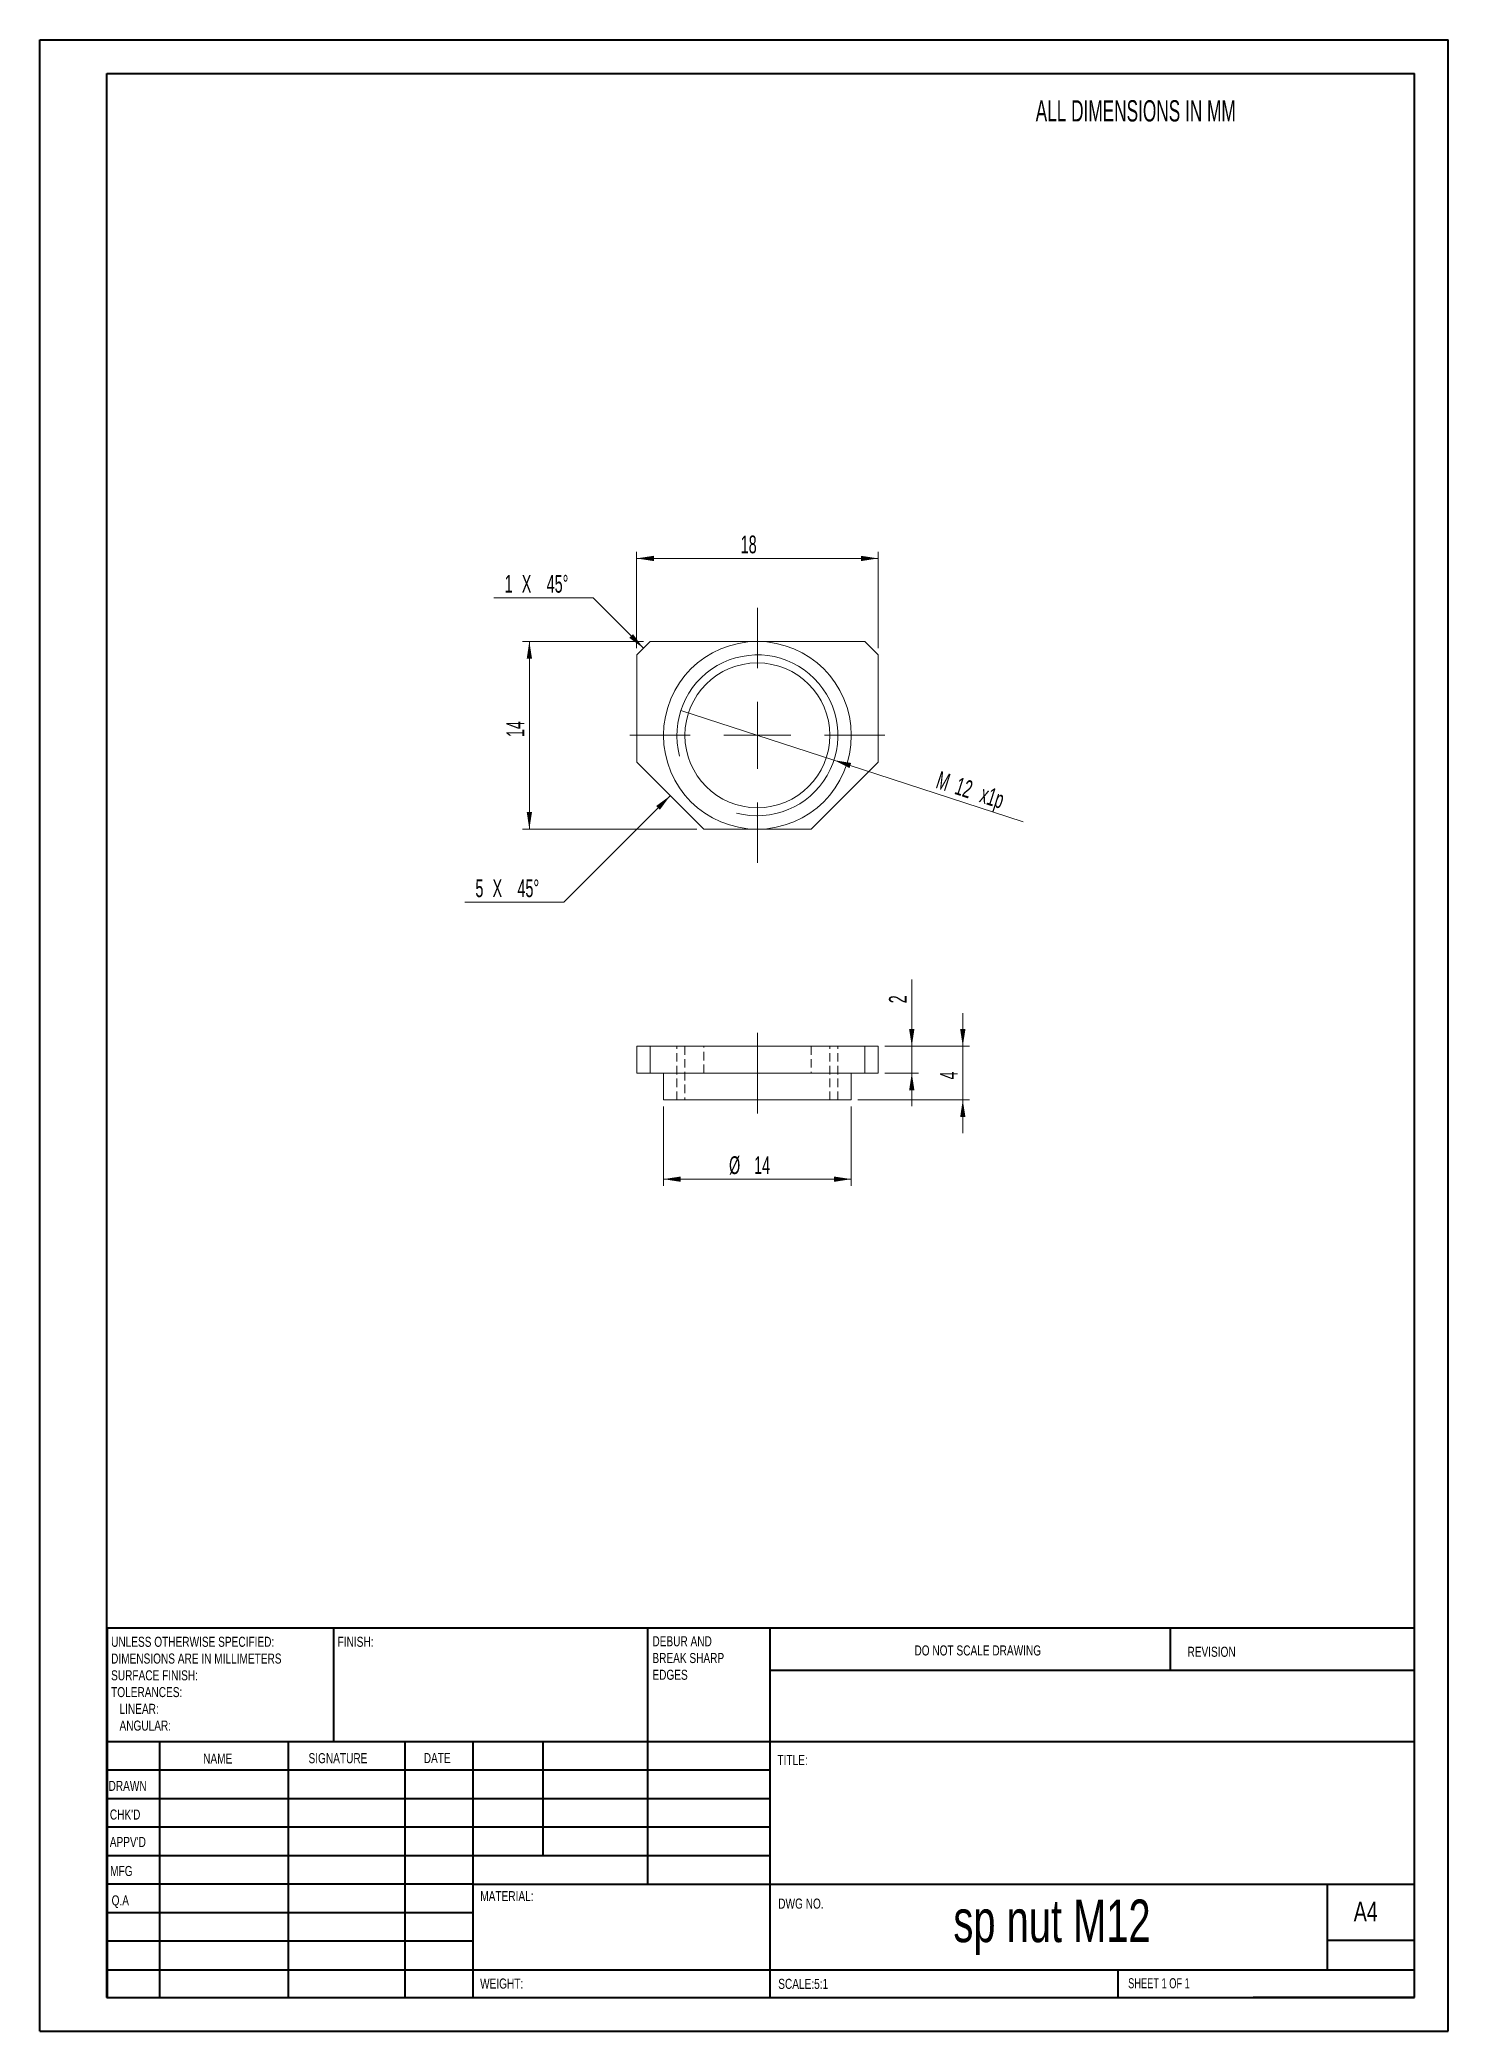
# Model space of a CAD drawing. Header units: millimetres. Extents: x 0 to 210, y 0 to 297.
import ezdxf

# ---------------------------------------------------------------- set-up
doc = ezdxf.new("R2010")
doc.units = ezdxf.units.MM
doc.linetypes.add('CENTERX2', pattern=[20.32, 12.7, -2.54, 2.54, -2.54])
doc.linetypes.add('HIDDEN', pattern=[1.905, 1.27, -0.635])
doc.styles.add('SLDTEXTSTYLE0', font='TXT', dxfattribs={"width": 0.605})
doc.styles.add('SLDTEXTSTYLE1', font='TXT', dxfattribs={"width": 0.7})
doc.styles.add('SLDTEXTSTYLE2', font='TXT', dxfattribs={"width": 0.75})
doc.styles.add('SLDTEXTSTYLE3', font='TXT', dxfattribs={"width": 0.6875})
doc.dimstyles.new('SLDDIMSTYLE0', dxfattribs={"dimtxt": 2.568319, "dimasz": 2.568319, "dimexe": 0, "dimexo": 0.0625, "dimgap": 0.64208, "dimtad": 2, "dimlfac": 0.5, "dimrnd": 1e-09, "dimzin": 12, "dimdsep": 46, "dimtxsty": 'SLDTEXTSTYLE0', "dimsah": 1, "dimcen": 0.09, "dimadec": 0, "dimazin": 0, "dimtfac": 1, "dimtofl": 0, "dimtmove": 0, "dimatfit": 3, "dimfxl": 1, "dimtolj": 1, "dimtzin": 12, "dimarcsym": 0})
doc.dimstyles.new('SLDDIMSTYLE1', dxfattribs={"dimtxt": 2.568319, "dimasz": 2.568319, "dimexe": 0, "dimexo": 0.0625, "dimgap": 0.64208, "dimtad": 2, "dimlfac": 0.5, "dimrnd": 1e-09, "dimzin": 12, "dimdsep": 46, "dimtxsty": 'SLDTEXTSTYLE0', "dimsah": 1, "dimcen": 0.09, "dimadec": 0, "dimazin": 0, "dimtfac": 1, "dimtmove": 0, "dimatfit": 3, "dimfxl": 1, "dimtolj": 1, "dimtzin": 12, "dimarcsym": 0})
doc.dimstyles.new('SLDDIMSTYLE2', dxfattribs={"dimtxt": 2.568319, "dimasz": 2.568319, "dimexe": 0, "dimexo": 0.0625, "dimgap": 0.64208, "dimtad": 2, "dimlfac": 0.5, "dimrnd": 1e-09, "dimzin": 12, "dimdsep": 46, "dimtxsty": 'SLDTEXTSTYLE0', "dimsah": 1, "dimcen": 0.09, "dimadec": 0, "dimazin": 0, "dimtfac": 1, "dimtofl": 0, "dimtmove": 0, "dimatfit": 3, "dimfxl": 1, "dimtolj": 1, "dimtzin": 12, "dimarcsym": 0})

# ---------------------------------------------------------------- blocks, each defined once
blk = doc.blocks.new('SW_NOTE_0')
at = {"color": 0, "linetype": 'Continuous', "lineweight": 0, "char_height": 1.5, "attachment_point": 1, "style": 'SLDTEXTSTYLE2'}
for s, insert in [('DEBUR AND ', (0, 1.93)), ('BREAK SHARP ', (0, -0.57)), ('EDGES', (0, -3.07))]:
    blk.add_mtext(s, dxfattribs=dict(at, insert=insert))
blk = doc.blocks.new('SW_NOTE_1')
at = {"color": 0, "linetype": 'Continuous', "lineweight": 0, "char_height": 1.5, "attachment_point": 1, "style": 'SLDTEXTSTYLE2'}
for s, insert in [('UNLESS OTHERWISE SPECIFIED:', (0, 1.93)), ('DIMENSIONS ARE IN MILLIMETERS', (0, -0.57)), ('TOLERANCES:', (0, -5.57)), ('SURFACE FINISH:', (0, -3.07)), ('   LINEAR:', (0, -8.07)), ('   ANGULAR:', (0, -10.57))]:
    blk.add_mtext(s, dxfattribs=dict(at, insert=insert))
blk = doc.blocks.new('*D3')
at = {"color": 7, "linetype": 'Continuous', "lineweight": 0}
for p, q in [((89.07, 206.48), (89.07, 220.87)), ((89.07, 219.87), (125.07, 219.87)), ((125.07, 206.48), (125.07, 220.87))]:
    blk.add_line(p, q, dxfattribs=at)
for points in [[(89.07, 219.87), (91.64, 219.47), (91.64, 220.26)], [(125.07, 219.87), (122.51, 220.26), (122.51, 219.47)]]:
    blk.add_solid(points, dxfattribs=at)
at = {"color": 7, "linetype": 'Continuous', "lineweight": 0, "insert": (104.59, 223.28), "char_height": 2.646, "attachment_point": 1, "style": 'SLDTEXTSTYLE0'}
blk.add_mtext('18', dxfattribs=at)
blk = doc.blocks.new('*D4')
at = {"color": 7, "linetype": 'Continuous', "lineweight": 0}
for q in [(95.66, 197.19), (146.73, 180.6)]:
    blk.add_line((118.49, 189.78), q, dxfattribs=at)
blk.add_solid([(118.49, 189.78), (120.81, 188.61), (121.05, 189.36)], dxfattribs=at)
at = {"color": 7, "linetype": 'Continuous', "lineweight": 0, "attachment_point": 1, "rotation": 342.0005, "style": 'SLDTEXTSTYLE0'}
for s, insert, char_height in [('M', (134.35, 188.2), 2.65), ('12', (137.15, 187.3), 2.646), ('x1p', (140.87, 186.08), 2.646)]:
    blk.add_mtext(s, dxfattribs=dict(at, insert=insert, char_height=char_height))
blk = doc.blocks.new('*D5')
at = {"color": 7, "linetype": 'Continuous', "lineweight": 0}
for p, q in [((90.07, 207.48), (72.07, 207.48)), ((73.07, 179.48), (73.07, 207.48)), ((98.07, 179.48), (72.07, 179.48))]:
    blk.add_line(p, q, dxfattribs=at)
for points in [[(73.07, 207.48), (72.68, 204.92), (73.47, 204.92)], [(73.07, 179.48), (73.47, 182.05), (72.68, 182.05)]]:
    blk.add_solid(points, dxfattribs=at)
at = {"color": 7, "linetype": 'Continuous', "lineweight": 0, "insert": (69.66, 193.22), "char_height": 2.646, "attachment_point": 1, "rotation": 90, "style": 'SLDTEXTSTYLE0'}
blk.add_mtext('14', dxfattribs=at)
blk = doc.blocks.new('SW_CHAMFER_DIMENSION_0')
at = {"color": 0, "linetype": 'Continuous', "lineweight": 0}
for p, q in [((29.05, 15.9), (13.19, 0)), ((13.19, 0), (-1.59, 0))]:
    blk.add_line(p, q, dxfattribs=at)
blk.add_solid([(29.05, 15.9), (26.95, 14.36), (27.51, 13.8)], dxfattribs=at)
at = {"color": 0, "linetype": 'Continuous', "lineweight": 0, "attachment_point": 1, "style": 'SLDTEXTSTYLE0'}
for s, insert, char_height in [('5', (0, 3.41), 2.65), (' X ', (1.96, 3.41), 2.646), ('45°', (6.27, 3.41), 2.646)]:
    blk.add_mtext(s, dxfattribs=dict(at, insert=insert, char_height=char_height))
blk = doc.blocks.new('SW_CHAMFER_DIMENSION_1')
at = {"color": 0, "linetype": 'Continuous', "lineweight": 0}
for p, q in [((13.19, 0), (-1.59, 0)), ((20.69, -7.51), (13.19, 0))]:
    blk.add_line(p, q, dxfattribs=at)
blk.add_solid([(20.69, -7.51), (19.15, -5.41), (18.59, -5.97)], dxfattribs=at)
at = {"color": 0, "linetype": 'Continuous', "lineweight": 0, "attachment_point": 1, "style": 'SLDTEXTSTYLE0'}
for s, insert, char_height in [('1', (0, 3.41), 2.65), (' X ', (1.96, 3.41), 2.646), ('45°', (6.27, 3.41), 2.646)]:
    blk.add_mtext(s, dxfattribs=dict(at, insert=insert, char_height=char_height))
blk = doc.blocks.new('SW_CENTERMARKSYMBOL_0')
at = {"color": 0, "linetype": 'Continuous', "lineweight": 0}
for p, q in [((0, 10), (0, 19)), ((0, 0), (0, 5)), ((-10, 0), (-19, 0)), ((0, 0), (-5, 0)), ((0, 0), (0, -5)), ((0, 0), (5, 0)), ((10, 0), (19, 0)), ((0, -10), (0, -19))]:
    blk.add_line(p, q, dxfattribs=at)
blk = doc.blocks.new('*D9')
at = {"color": 7, "linetype": 'Continuous', "lineweight": 0}
for p, q in [((137.7, 147.11), (137.7, 152.04)), ((126.07, 147.11), (138.7, 147.11)), ((137.7, 139.11), (137.7, 147.11)), ((122.07, 139.11), (138.7, 139.11)), ((137.7, 139.11), (137.7, 134.17))]:
    blk.add_line(p, q, dxfattribs=at)
for points in [[(137.7, 147.11), (138.1, 149.67), (137.31, 149.67)], [(137.7, 139.11), (137.31, 136.54), (138.1, 136.54)]]:
    blk.add_solid(points, dxfattribs=at)
at = {"color": 7, "linetype": 'Continuous', "lineweight": 0, "insert": (134.29, 142.16), "char_height": 2.65, "attachment_point": 1, "rotation": 90, "style": 'SLDTEXTSTYLE0'}
blk.add_mtext('4', dxfattribs=at)
blk = doc.blocks.new('*D10')
at = {"color": 7, "linetype": 'Continuous', "lineweight": 0}
for p, q in [((130.1, 147.11), (130.1, 157.07)), ((126.07, 147.11), (131.1, 147.11)), ((130.1, 147.11), (130.1, 143.11)), ((126.07, 143.11), (131.1, 143.11)), ((130.1, 143.11), (130.1, 138.17))]:
    blk.add_line(p, q, dxfattribs=at)
for points in [[(130.1, 147.11), (130.49, 149.67), (129.7, 149.67)], [(130.1, 143.11), (129.7, 140.54), (130.49, 140.54)]]:
    blk.add_solid(points, dxfattribs=at)
at = {"color": 7, "linetype": 'Continuous', "lineweight": 0, "insert": (126.69, 153.52), "char_height": 2.65, "attachment_point": 1, "rotation": 90, "style": 'SLDTEXTSTYLE0'}
blk.add_mtext('2', dxfattribs=at)
blk = doc.blocks.new('*D11')
at = {"color": 7, "linetype": 'Continuous', "lineweight": 0}
for p, q in [((93.07, 138.11), (93.07, 126.29)), ((121.07, 138.11), (121.07, 126.29)), ((93.07, 127.29), (121.07, 127.29))]:
    blk.add_line(p, q, dxfattribs=at)
for points in [[(93.07, 127.29), (95.64, 126.89), (95.64, 127.68)], [(121.07, 127.29), (118.51, 127.68), (118.51, 126.89)]]:
    blk.add_solid(points, dxfattribs=at)
at = {"color": 7, "linetype": 'Continuous', "lineweight": 0, "char_height": 2.646, "attachment_point": 1, "style": 'SLDTEXTSTYLE0'}
for s, insert in [('%%c', (102.85, 130.7)), ('14', (106.59, 130.7))]:
    blk.add_mtext(s, dxfattribs=dict(at, insert=insert))

msp = doc.modelspace()

# ---------------------------------------------------------------- linework, layer by layer
at = {"color": 7, "linetype": 'Continuous', "lineweight": 40}
for p, q in [((0.079, 0.215), (0.079, 297.215)), ((0.079, 297.215), (210.079, 297.215)), ((210.079, 0.215), (210.079, 297.215)), ((210.079, 292.215), (210.079, 297.215)), ((10.079, 292.215), (205.079, 292.215)), ((10.079, 5.215), (10.079, 292.215)), ((205.079, 5.215), (205.079, 292.215)), ((10.111, 60.371), (205.079, 60.371)), ((10.111, 60.371), (10.111, 5.121)), ((43.911, 43.371), (43.911, 60.371)), ((90.711, 60.371), (90.711, 22.121)), ((108.911, 60.371), (108.911, 5.121)), ((168.679, 54.09), (168.679, 60.465)), ((205.079, 53.996), (108.911, 53.996)), ((205.079, 43.371), (10.111, 43.371)), ((17.911, 43.371), (17.911, 5.121)), ((37.102, 43.371), (37.102, 5.121)), ((54.51, 43.371), (54.51, 5.121)), ((64.711, 5.121), (64.711, 43.371)), ((75.111, 26.371), (75.111, 43.371)), ((108.911, 39.121), (10.111, 39.121)), ((108.911, 34.871), (10.111, 34.871)), ((108.911, 30.621), (10.111, 30.621)), ((108.911, 26.371), (10.111, 26.371)), ((64.711, 22.121), (10.111, 22.121)), ((64.711, 22.121), (205.079, 22.121)), ((192.079, 9.465), (192.079, 22.215)), ((64.711, 17.871), (10.111, 17.871)), ((64.711, 13.621), (10.111, 13.621)), ((205.079, 13.715), (192.079, 13.715)), ((10.111, 9.371), (205.079, 9.371)), ((160.879, 5.215), (160.879, 9.465)), ((10.079, 5.215), (205.079, 5.215)), ((205.079, 5.215), (180.988, 5.215)), ((0.079, 0.215), (210.079, 0.215))]:
    msp.add_line(p, q, dxfattribs=at)
at = {"color": 7, "linetype": 'Continuous', "lineweight": 15}
for p, q in [((91.075, 207.484), (89.075, 205.484)), ((89.075, 205.484), (89.075, 189.484)), ((107.075, 207.484), (91.075, 207.484)), ((123.075, 207.484), (107.075, 207.484)), ((125.075, 205.484), (123.075, 207.484)), ((125.075, 189.484), (125.075, 205.484)), ((89.075, 189.484), (99.075, 179.484)), ((115.075, 179.484), (125.075, 189.484)), ((99.075, 179.484), (107.075, 179.484)), ((107.075, 179.484), (115.075, 179.484)), ((89.075, 143.105), (89.075, 147.105)), ((89.075, 147.105), (91.075, 147.105)), ((91.075, 147.105), (91.075, 143.105)), ((123.075, 147.105), (91.075, 147.105)), ((123.075, 143.105), (123.075, 147.105)), ((123.075, 147.105), (125.075, 147.105)), ((125.075, 147.105), (125.075, 143.105)), ((91.075, 143.105), (89.075, 143.105)), ((107.075, 143.105), (91.075, 143.105)), ((93.075, 143.105), (93.075, 139.105)), ((123.075, 143.105), (107.075, 143.105)), ((121.075, 139.105), (121.075, 143.105)), ((125.075, 143.105), (123.075, 143.105)), ((121.075, 139.105), (93.075, 139.105))]:
    msp.add_line(p, q, dxfattribs=at)
at = {"color": 7, "linetype": 'CENTERX2', "lineweight": 0}
msp.add_line((107.075, 149.105), (107.075, 137.105), dxfattribs=at)
at = {"color": 7, "linetype": 'HIDDEN', "lineweight": 0}
for p, q in [((95.075, 139.105), (95.075, 147.105)), ((119.075, 147.105), (95.075, 147.105)), ((96.275, 147.105), (96.275, 139.105)), ((99.075, 143.105), (99.075, 147.105)), ((115.075, 147.105), (115.075, 143.105)), ((117.875, 139.105), (117.875, 147.105)), ((119.075, 139.105), (119.075, 147.105))]:
    msp.add_line(p, q, dxfattribs=at)
at = {"color": 7, "linetype": 'Continuous', "lineweight": 15}
for radius in [14, 10.8]:
    msp.add_circle((107.075, 193.484), radius, dxfattribs=at)
at = {"color": 7, "linetype": 'Continuous', "lineweight": 0}
msp.add_arc((107.075, 193.484), 12, 255, 195, dxfattribs=at)

# ---------------------------------------------------------------- block references
for name, p in [('SW_CHAMFER_DIMENSION_1', (69.386, 213.99)), ('SW_CENTERMARKSYMBOL_0', (107.075, 193.484)), ('SW_CHAMFER_DIMENSION_0', (65.03, 168.584)), ('SW_NOTE_1', (10.704, 57.108)), ('SW_NOTE_0', (91.42, 57.19))]:
    msp.add_blockref(name, p, dxfattribs=at)

# ---------------------------------------------------------------- texts
at = {"color": 7, "linetype": 'Continuous', "lineweight": 0, "attachment_point": 1}
for s, insert, char_height, style in [('ALL DIMENSIONS IN MM', (148.574, 288.21), 3.175, 'SLDTEXTSTYLE0'), ('FINISH:', (44.482, 59.04), 1.5, 'SLDTEXTSTYLE2'), ('DO NOT SCALE DRAWING', (130.493, 57.748), 1.5, 'SLDTEXTSTYLE2'), ('REVISION', (171.206, 57.55), 1.5, 'SLDTEXTSTYLE2'), ('NAME', (24.433, 41.622), 1.5, 'SLDTEXTSTYLE2'), ('SIGNATURE', (40.144, 41.683), 1.5, 'SLDTEXTSTYLE2'), ('DATE', (57.326, 41.697), 1.5, 'SLDTEXTSTYLE2'), ('TITLE:', (110.067, 41.399), 1.5, 'SLDTEXTSTYLE2'), ('DRAWN', (10.323, 37.551), 1.5, 'SLDTEXTSTYLE2'), ("CHK'D", (10.521, 33.275), 1.5, 'SLDTEXTSTYLE2'), ("APPV'D", (10.513, 29.185), 1.5, 'SLDTEXTSTYLE2'), ('MFG', (10.566, 24.855), 1.5, 'SLDTEXTSTYLE2'), ('MATERIAL:', (65.757, 21.107), 1.5, 'SLDTEXTSTYLE2'), ('Q.A', (10.78, 20.471), 1.5, 'SLDTEXTSTYLE2'), ('DWG NO.', (110.185, 19.99), 1.5, 'SLDTEXTSTYLE2'), ('sp nut M12', (136.307, 19.847), 6.35, 'SLDTEXTSTYLE1'), ('A4', (196, 19.515), 2.9104, 'SLDTEXTSTYLE2'), ('WEIGHT: ', (65.729, 8.07), 1.4986, 'SLDTEXTSTYLE2'), ('SCALE:5:1', (110.185, 8.021), 1.5, 'SLDTEXTSTYLE2'), ('SHEET 1 OF 1', (162.357, 8.115), 1.5, 'SLDTEXTSTYLE3')]:
    msp.add_mtext(s, dxfattribs=dict(at, insert=insert, char_height=char_height, style=style))

# ---------------------------------------------------------------- dimensions: what is measured, and where the dimension line sits
at = {"color": 7, "linetype": 'Continuous', "lineweight": 0}
dim = msp.add_linear_dim(base=(125.075, 219.869), p1=(89.075, 205.484), p2=(125.075, 205.484), dimstyle='SLDDIMSTYLE0', dxfattribs=at)
dim.commit()
dim.dimension.update_dxf_attribs({"geometry": '*D3', "text_midpoint": (106.551, 219.869), "dimtype": 160})
for base, p1, p2, dimstyle, picture, middle in [((73.075, 207.484), (99.075, 179.484), (91.075, 207.484), 'SLDDIMSTYLE0', '*D5', (73.075, 195.179)), ((130.096, 143.105), (125.075, 147.105), (125.075, 143.105), 'SLDDIMSTYLE2', '*D10', (130.096, 154.498)), ((137.705, 147.105), (121.075, 139.105), (125.075, 147.105), 'SLDDIMSTYLE2', '*D9', (137.705, 143.139))]:
    dim = msp.add_linear_dim(base=base, p1=p1, p2=p2, angle=90, dimstyle=dimstyle, dxfattribs=at)
    dim.commit()
    dim.dimension.update_dxf_attribs({"geometry": picture, "text_midpoint": middle, "dimtype": 160})
dim = msp.add_diameter_dim_2p(p1=(95.662, 197.192), p2=(118.488, 189.775), text='M<>x1p', dimstyle='SLDDIMSTYLE1', override={"dimpost": '<>'}, dxfattribs=at)
dim.commit()
dim.dimension.update_dxf_attribs({"geometry": '*D4', "text_midpoint": (139.317, 183.008), "dimtype": 163})
dim = msp.add_linear_dim(base=(121.075, 127.289), p1=(93.075, 139.105), p2=(121.075, 139.105), text='%%c<>', dimstyle='SLDDIMSTYLE0', dxfattribs=at)
dim.commit()
dim.dimension.update_dxf_attribs({"geometry": '*D11', "text_midpoint": (106.677, 127.289), "dimtype": 160})

doc.saveas('drawing.dxf')
